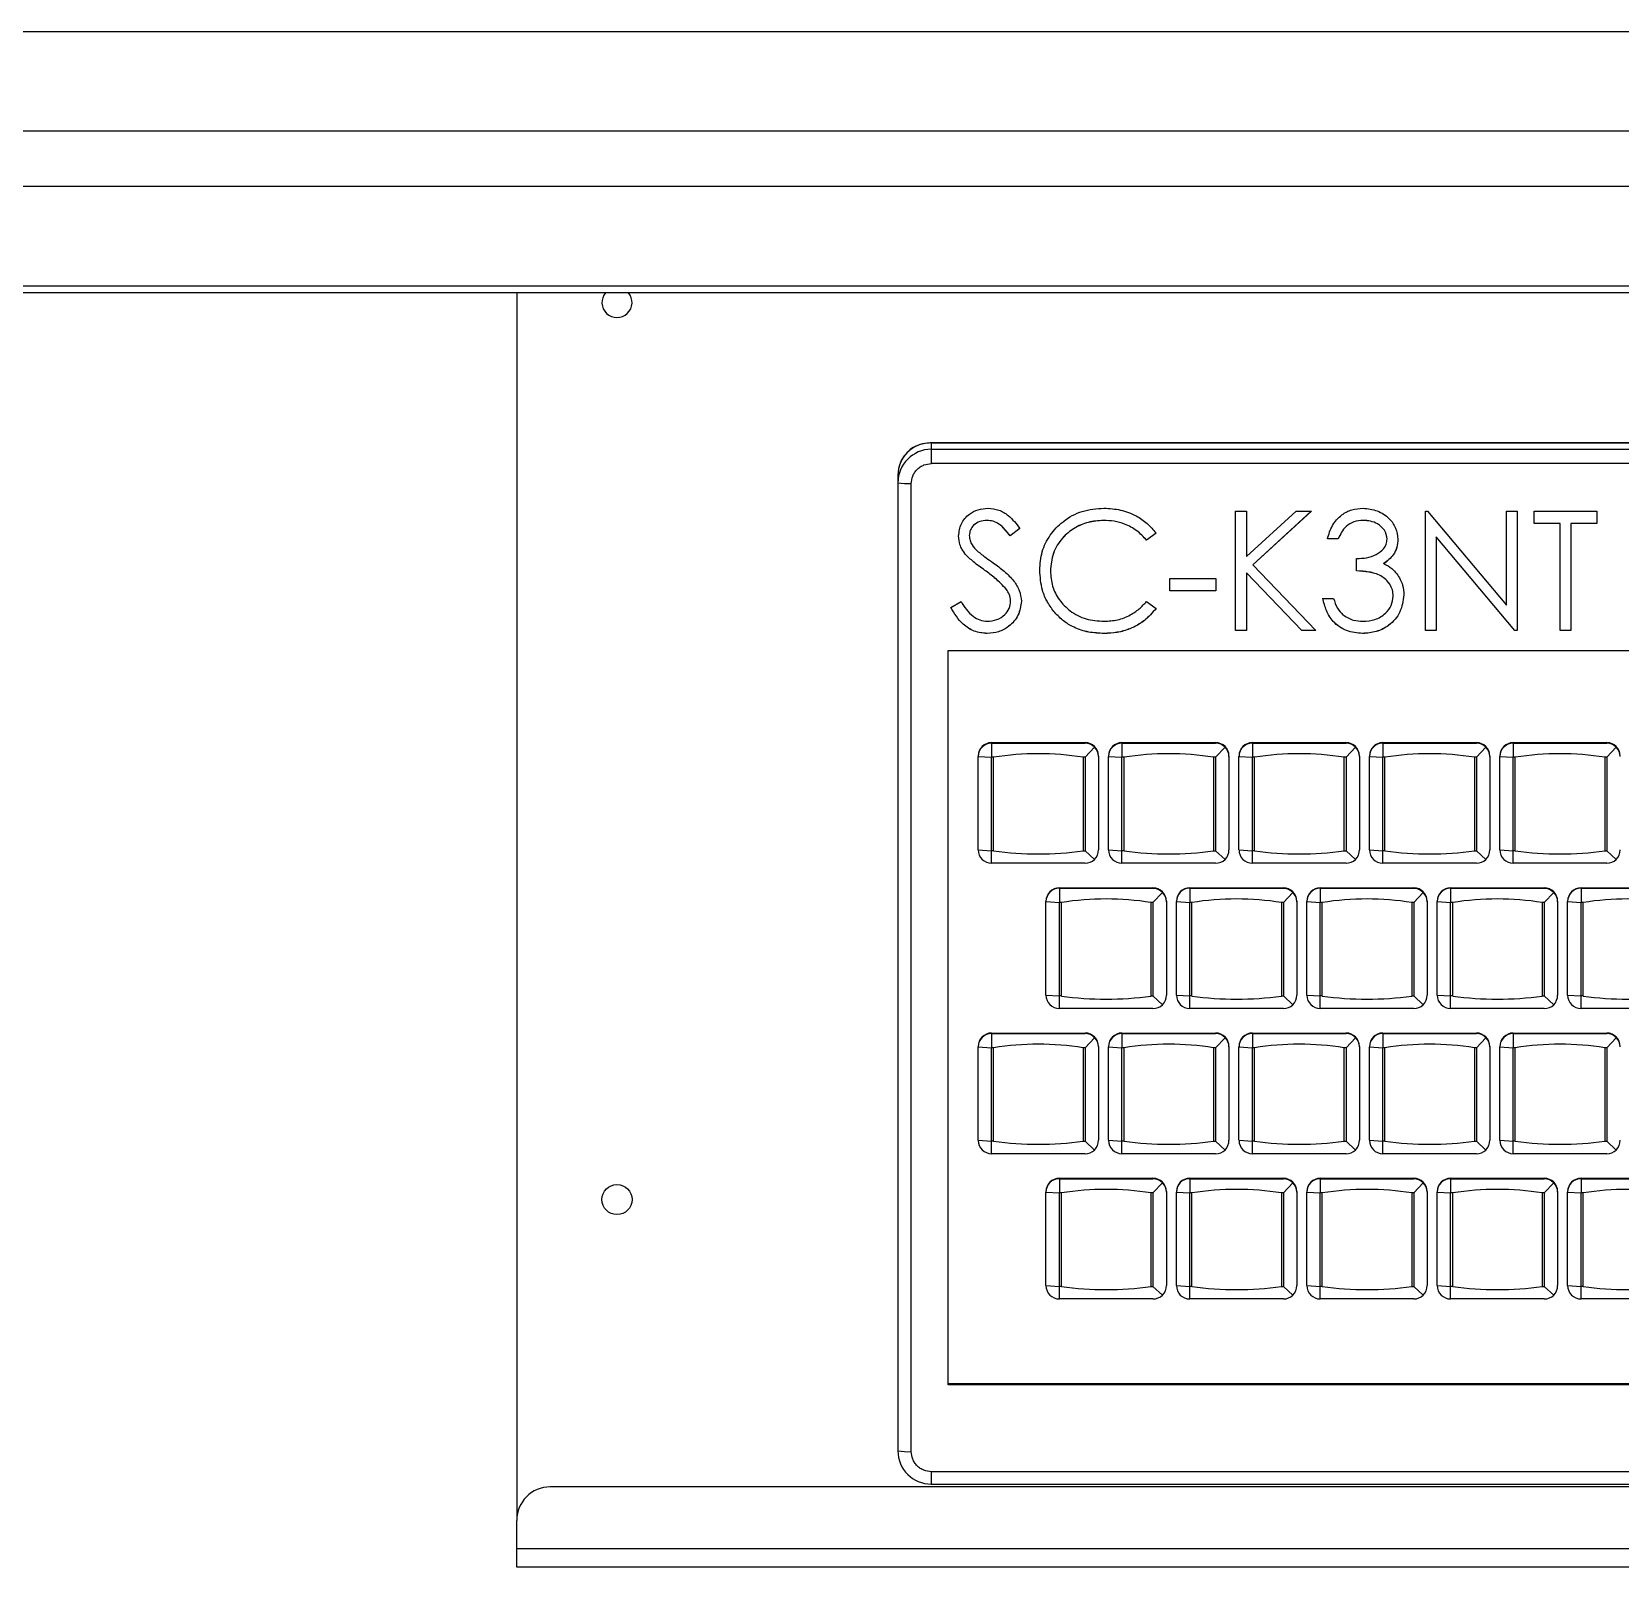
# Model space of a CAD drawing. Extents: x -80 to 56020, y 18240 to 42185.
# Drawn here: x 3463.2 to 3486.95, y 20734.57 to 20757.52 of the extents above; entities that cross this region are included whole.
import ezdxf

# ---------------------------------------------------------------- set-up
doc = ezdxf.new("R2010")
doc.units = 0
doc.header["$LTSCALE"] = 200
doc.layers.add('緯穎生產設備', color=7, linetype='Continuous')

# ---------------------------------------------------------------- blocks, each defined once
blk = doc.blocks.new('A$C202b4087')
for p, q in [((217.62, 22.95), (93.62, 22.95)), ((217.62, 21.465), (93.62, 21.465)), ((217.62, 20.635), (93.62, 20.635)), ((217.62, 19.15), (93.62, 19.15)), ((217.62, 19.05), (93.62, 19.05)), ((162.87, 19.05), (162.87, 0.7)), ((183.97, 16.805), (169.051, 16.805)), ((169.07, 16.709), (169.07, 16.804)), ((169.07, 16.804), (183.97, 16.804)), ((169.07, 16.497), (169.07, 16.709)), ((169.07, 16.709), (199.57, 16.709)), ((168.579, 16.417), (168.57, 16.324)), ((199.57, 16.497), (169.07, 16.497)), ((168.57, 16.324), (168.57, 16.21)), ((168.57, 16.21), (168.57, 1.74)), ((168.77, 1.727), (168.77, 16.197)), ((173.619, 15.783), (173.78, 15.783)), ((173.619, 14.002), (173.619, 15.783)), ((173.78, 15.105), (174.524, 15.783)), ((173.78, 15.783), (173.78, 15.105)), ((174.752, 15.783), (173.875, 14.984)), ((174.751, 15.783), (173.875, 14.984)), ((174.524, 15.783), (174.752, 15.783)), ((176.457, 14.002), (176.457, 15.783)), ((176.457, 15.783), (176.49, 15.783)), ((176.49, 15.783), (177.669, 14.381)), ((177.669, 15.783), (177.83, 15.783)), ((177.669, 14.381), (177.669, 15.783)), ((177.83, 15.783), (177.83, 14.002)), ((178.081, 15.6), (178.081, 15.783)), ((178.081, 15.783), (179.019, 15.783)), ((179.019, 15.783), (179.019, 15.6)), ((169.9, 15.646), (169.9, 15.647)), ((170.393, 15.528), (170.248, 15.418)), ((170.393, 15.527), (170.248, 15.418)), ((171.641, 15.646), (171.641, 15.647)), ((172.43, 15.457), (172.289, 15.35)), ((172.43, 15.456), (172.289, 15.349)), ((175.526, 15.646), (175.526, 15.647)), ((178.47, 15.601), (178.081, 15.601)), ((178.47, 15.6), (178.081, 15.6)), ((178.47, 15.6), (178.47, 15.601)), ((178.47, 14.002), (178.47, 15.6)), ((179.019, 15.601), (178.63, 15.601)), ((178.63, 15.6), (178.63, 15.601)), ((178.63, 15.6), (178.63, 14.002)), ((179.019, 15.6), (178.63, 15.6)), ((169.638, 15.42), (169.638, 15.421)), ((170.248, 15.418), (170.248, 15.418)), ((172.289, 15.349), (172.289, 15.35)), ((175.152, 15.373), (174.992, 15.373)), ((175.152, 15.372), (174.992, 15.372)), ((175.152, 15.372), (175.152, 15.373)), ((175.885, 15.367), (175.885, 15.367)), ((177.793, 14.003), (176.617, 15.401)), ((176.617, 15.4), (176.617, 15.401)), ((176.617, 15.4), (176.617, 14.002)), ((177.793, 14.002), (176.617, 15.4)), ((169.578, 15.142), (169.578, 15.142)), ((173.875, 14.984), (174.821, 14.002)), ((173.875, 14.984), (173.875, 14.984)), ((175.427, 14.892), (175.427, 15.075)), ((175.836, 14.999), (175.836, 15)), ((169.87, 14.9), (169.87, 14.9)), ((170.851, 14.891), (170.851, 14.891)), ((172.635, 14.778), (173.322, 14.778)), ((172.635, 14.596), (172.635, 14.778)), ((173.322, 14.778), (173.322, 14.596)), ((174.607, 14.003), (173.78, 14.862)), ((173.78, 14.861), (173.78, 14.862)), ((173.78, 14.861), (173.78, 14.002)), ((174.607, 14.002), (173.78, 14.861)), ((170.192, 14.616), (170.192, 14.616)), ((173.322, 14.596), (172.635, 14.596)), ((173.322, 14.596), (172.635, 14.596)), ((175.976, 14.516), (175.976, 14.516)), ((169.363, 14.345), (169.514, 14.436)), ((170.256, 14.441), (170.256, 14.441)), ((170.917, 14.268), (170.917, 14.268)), ((172.289, 14.436), (172.43, 14.33)), ((174.924, 14.481), (175.084, 14.481)), ((169.906, 13.956), (169.906, 13.957)), ((171.653, 13.956), (171.653, 13.957)), ((173.78, 14.003), (173.619, 14.003)), ((173.78, 14.002), (173.619, 14.002)), ((174.82, 14.003), (174.607, 14.003)), ((174.607, 14.002), (174.607, 14.003)), ((174.821, 14.002), (174.607, 14.002)), ((175.519, 13.956), (175.519, 13.957)), ((176.617, 14.003), (176.457, 14.003)), ((176.617, 14.002), (176.457, 14.002)), ((177.83, 14.003), (177.793, 14.003)), ((177.793, 14.002), (177.793, 14.003)), ((177.83, 14.002), (177.793, 14.002)), ((178.63, 14.003), (178.47, 14.003)), ((178.63, 14.002), (178.47, 14.002)), ((169.32, 13.703), (199.32, 13.703)), ((169.32, 2.725), (169.32, 13.703)), ((169.77, 12.125), (169.77, 12.119)), ((169.77, 12.119), (169.97, 12.106)), ((169.77, 10.722), (169.77, 12.119)), ((169.97, 12.325), (169.97, 12.318)), ((169.97, 12.325), (171.37, 12.325)), ((169.97, 12.318), (169.97, 12.106)), ((169.97, 12.318), (171.37, 12.318)), ((171.37, 12.318), (171.37, 12.325)), ((171.37, 12.106), (171.511, 12.256)), ((171.57, 12.125), (171.57, 12.119)), ((171.57, 12.119), (171.57, 10.722)), ((171.72, 12.125), (171.72, 12.119)), ((171.72, 10.722), (171.72, 12.119)), ((171.72, 12.119), (171.92, 12.106)), ((171.92, 12.325), (171.92, 12.318)), ((171.92, 12.325), (173.32, 12.325)), ((171.92, 12.318), (171.92, 12.106)), ((171.92, 12.318), (173.32, 12.318)), ((173.32, 12.318), (173.32, 12.325)), ((173.32, 12.106), (173.461, 12.256)), ((173.52, 12.125), (173.52, 12.119)), ((173.52, 12.119), (173.52, 10.722)), ((173.67, 12.125), (173.67, 12.119)), ((173.67, 10.722), (173.67, 12.119)), ((173.67, 12.119), (173.87, 12.106)), ((173.87, 12.325), (173.87, 12.318)), ((173.87, 12.325), (175.27, 12.325)), ((173.87, 12.318), (173.87, 12.106)), ((173.87, 12.318), (175.27, 12.318)), ((175.27, 12.318), (175.27, 12.325)), ((175.27, 12.106), (175.411, 12.256)), ((175.47, 12.125), (175.47, 12.119)), ((175.47, 12.119), (175.47, 10.722)), ((175.62, 12.125), (175.62, 12.119)), ((175.62, 10.722), (175.62, 12.119)), ((175.62, 12.119), (175.82, 12.106)), ((175.82, 12.325), (175.82, 12.318)), ((175.82, 12.325), (177.22, 12.325)), ((175.82, 12.318), (175.82, 12.106)), ((175.82, 12.318), (177.22, 12.318)), ((177.22, 12.318), (177.22, 12.325)), ((177.22, 12.106), (177.361, 12.256)), ((177.42, 12.125), (177.42, 12.119)), ((177.42, 12.119), (177.42, 10.722)), ((177.57, 12.125), (177.57, 12.119)), ((177.57, 10.722), (177.57, 12.119)), ((177.57, 12.119), (177.77, 12.106)), ((177.77, 12.325), (177.77, 12.318)), ((177.77, 12.325), (179.17, 12.325)), ((177.77, 12.318), (177.77, 12.106)), ((177.77, 12.318), (179.17, 12.318)), ((179.17, 12.318), (179.17, 12.325)), ((179.17, 12.106), (179.311, 12.256)), ((169.97, 10.709), (169.97, 12.106)), ((170.001, 12.106), (169.97, 12.106)), ((170.001, 10.709), (170.001, 12.106)), ((171.37, 12.106), (171.339, 12.106)), ((171.339, 12.106), (171.339, 10.709)), ((171.37, 12.106), (171.37, 10.709)), ((171.92, 10.709), (171.92, 12.106)), ((171.951, 12.106), (171.92, 12.106)), ((171.951, 10.709), (171.951, 12.106)), ((173.32, 12.106), (173.289, 12.106)), ((173.289, 12.106), (173.289, 10.709)), ((173.32, 12.106), (173.32, 10.709)), ((173.87, 10.709), (173.87, 12.106)), ((173.901, 12.106), (173.87, 12.106)), ((173.901, 10.709), (173.901, 12.106)), ((175.27, 12.106), (175.239, 12.106)), ((175.239, 12.106), (175.239, 10.709)), ((175.27, 12.106), (175.27, 10.709)), ((175.82, 10.709), (175.82, 12.106)), ((175.851, 12.106), (175.82, 12.106)), ((175.851, 10.709), (175.851, 12.106)), ((177.22, 12.106), (177.189, 12.106)), ((177.189, 12.106), (177.189, 10.709)), ((177.22, 12.106), (177.22, 10.709)), ((177.77, 10.709), (177.77, 12.106)), ((177.801, 12.106), (177.77, 12.106)), ((177.801, 10.709), (177.801, 12.106)), ((179.17, 12.106), (179.139, 12.106)), ((179.139, 12.106), (179.139, 10.709)), ((179.17, 12.106), (179.17, 10.709)), ((169.77, 10.722), (169.97, 10.709)), ((170.001, 10.709), (169.97, 10.709)), ((169.97, 10.522), (169.97, 10.709)), ((171.339, 10.709), (171.37, 10.709)), ((171.511, 10.577), (171.37, 10.709)), ((171.72, 10.722), (171.92, 10.709)), ((171.951, 10.709), (171.92, 10.709)), ((171.92, 10.522), (171.92, 10.709)), ((173.289, 10.709), (173.32, 10.709)), ((173.461, 10.577), (173.32, 10.709)), ((173.67, 10.722), (173.87, 10.709)), ((173.901, 10.709), (173.87, 10.709)), ((173.87, 10.522), (173.87, 10.709)), ((175.239, 10.709), (175.27, 10.709)), ((175.411, 10.577), (175.27, 10.709)), ((175.62, 10.722), (175.82, 10.709)), ((175.851, 10.709), (175.82, 10.709)), ((175.82, 10.522), (175.82, 10.709)), ((177.189, 10.709), (177.22, 10.709)), ((177.361, 10.577), (177.22, 10.709)), ((177.57, 10.722), (177.77, 10.709)), ((177.801, 10.709), (177.77, 10.709)), ((177.77, 10.522), (177.77, 10.709)), ((179.139, 10.709), (179.17, 10.709)), ((179.311, 10.577), (179.17, 10.709)), ((171.37, 10.522), (169.97, 10.522)), ((173.32, 10.522), (171.92, 10.522)), ((175.27, 10.522), (173.87, 10.522)), ((177.22, 10.522), (175.82, 10.522)), ((179.17, 10.522), (177.77, 10.522)), ((170.984, 10.154), (172.384, 10.154)), ((170.984, 10.154), (170.984, 10.148)), ((170.984, 10.148), (170.984, 9.935)), ((170.984, 10.148), (172.384, 10.148)), ((172.384, 10.148), (172.384, 10.154)), ((172.384, 9.935), (172.526, 10.085)), ((172.934, 10.154), (174.334, 10.154)), ((172.934, 10.154), (172.934, 10.148)), ((172.934, 10.148), (172.934, 9.935)), ((172.934, 10.148), (174.334, 10.148)), ((174.334, 10.148), (174.334, 10.154)), ((174.334, 9.935), (174.476, 10.085)), ((174.884, 10.154), (176.284, 10.154)), ((174.884, 10.154), (174.884, 10.148)), ((174.884, 10.148), (174.884, 9.935)), ((174.884, 10.148), (176.284, 10.148)), ((176.284, 10.148), (176.284, 10.154)), ((176.284, 9.935), (176.426, 10.085)), ((176.834, 10.154), (178.234, 10.154)), ((176.834, 10.154), (176.834, 10.148)), ((176.834, 10.148), (176.834, 9.935)), ((176.834, 10.148), (178.234, 10.148)), ((178.234, 10.148), (178.234, 10.154)), ((178.234, 9.935), (178.376, 10.085)), ((178.784, 10.154), (180.184, 10.154)), ((178.784, 10.154), (178.784, 10.148)), ((178.784, 10.148), (178.784, 9.935)), ((178.784, 10.148), (180.184, 10.148)), ((170.784, 9.955), (170.784, 9.948)), ((170.784, 8.551), (170.784, 9.948)), ((170.784, 9.948), (170.984, 9.935)), ((170.984, 8.538), (170.984, 9.935)), ((171.015, 9.935), (170.984, 9.935)), ((171.015, 8.538), (171.015, 9.935)), ((172.384, 9.935), (172.353, 9.935)), ((172.353, 9.935), (172.353, 8.538)), ((172.384, 9.935), (172.384, 8.538)), ((172.584, 9.955), (172.584, 9.948)), ((172.584, 9.948), (172.584, 8.551)), ((172.734, 9.955), (172.734, 9.948)), ((172.734, 8.551), (172.734, 9.948)), ((172.734, 9.948), (172.934, 9.935)), ((172.934, 8.538), (172.934, 9.935)), ((172.965, 9.935), (172.934, 9.935)), ((172.965, 8.538), (172.965, 9.935)), ((174.334, 9.935), (174.303, 9.935)), ((174.303, 9.935), (174.303, 8.538)), ((174.334, 9.935), (174.334, 8.538)), ((174.534, 9.955), (174.534, 9.948)), ((174.534, 9.948), (174.534, 8.551)), ((174.684, 9.955), (174.684, 9.948)), ((174.684, 9.948), (174.884, 9.935)), ((174.684, 8.551), (174.684, 9.948)), ((174.915, 9.935), (174.884, 9.935)), ((174.884, 8.538), (174.884, 9.935)), ((174.915, 8.538), (174.915, 9.935)), ((176.284, 9.935), (176.253, 9.935)), ((176.253, 9.935), (176.253, 8.538)), ((176.284, 9.935), (176.284, 8.538)), ((176.484, 9.955), (176.484, 9.948)), ((176.484, 9.948), (176.484, 8.551)), ((176.634, 9.955), (176.634, 9.948)), ((176.634, 9.948), (176.834, 9.935)), ((176.634, 8.551), (176.634, 9.948)), ((176.834, 8.538), (176.834, 9.935)), ((176.865, 9.935), (176.834, 9.935)), ((176.865, 8.538), (176.865, 9.935)), ((178.234, 9.935), (178.203, 9.935)), ((178.203, 9.935), (178.203, 8.538)), ((178.234, 9.935), (178.234, 8.538)), ((178.434, 9.955), (178.434, 9.948)), ((178.434, 9.948), (178.434, 8.551)), ((178.584, 9.955), (178.584, 9.948)), ((178.584, 8.551), (178.584, 9.948)), ((178.584, 9.948), (178.784, 9.935)), ((178.784, 8.538), (178.784, 9.935)), ((178.815, 9.935), (178.784, 9.935)), ((178.815, 8.538), (178.815, 9.935)), ((170.784, 8.551), (170.984, 8.538)), ((172.734, 8.551), (172.934, 8.538)), ((174.684, 8.551), (174.884, 8.538)), ((176.634, 8.551), (176.834, 8.538)), ((178.584, 8.551), (178.784, 8.538)), ((171.015, 8.538), (170.984, 8.538)), ((170.984, 8.351), (170.984, 8.538)), ((172.384, 8.351), (170.984, 8.351)), ((172.353, 8.538), (172.384, 8.538)), ((172.526, 8.406), (172.384, 8.538)), ((172.965, 8.538), (172.934, 8.538)), ((172.934, 8.351), (172.934, 8.538)), ((174.334, 8.351), (172.934, 8.351)), ((174.303, 8.538), (174.334, 8.538)), ((174.476, 8.406), (174.334, 8.538)), ((174.915, 8.538), (174.884, 8.538)), ((174.884, 8.351), (174.884, 8.538)), ((176.284, 8.351), (174.884, 8.351)), ((176.253, 8.538), (176.284, 8.538)), ((176.426, 8.406), (176.284, 8.538)), ((176.865, 8.538), (176.834, 8.538)), ((176.834, 8.351), (176.834, 8.538)), ((178.234, 8.351), (176.834, 8.351)), ((178.203, 8.538), (178.234, 8.538)), ((178.376, 8.406), (178.234, 8.538)), ((178.815, 8.538), (178.784, 8.538)), ((178.784, 8.351), (178.784, 8.538)), ((180.184, 8.351), (178.784, 8.351)), ((169.97, 7.984), (171.37, 7.984)), ((169.97, 7.984), (169.97, 7.977)), ((169.97, 7.977), (169.97, 7.765)), ((169.97, 7.977), (171.37, 7.977)), ((171.37, 7.977), (171.37, 7.984)), ((171.37, 7.765), (171.511, 7.915)), ((171.92, 7.984), (173.32, 7.984)), ((171.92, 7.984), (171.92, 7.977)), ((171.92, 7.977), (171.92, 7.765)), ((171.92, 7.977), (173.32, 7.977)), ((173.32, 7.977), (173.32, 7.984)), ((173.32, 7.765), (173.461, 7.915)), ((173.87, 7.984), (175.27, 7.984)), ((173.87, 7.984), (173.87, 7.977)), ((173.87, 7.977), (173.87, 7.765)), ((173.87, 7.977), (175.27, 7.977)), ((175.27, 7.977), (175.27, 7.984)), ((175.27, 7.765), (175.411, 7.915)), ((175.82, 7.984), (177.22, 7.984)), ((175.82, 7.984), (175.82, 7.977)), ((175.82, 7.977), (175.82, 7.765)), ((175.82, 7.977), (177.22, 7.977)), ((177.22, 7.977), (177.22, 7.984)), ((177.22, 7.765), (177.361, 7.915)), ((177.77, 7.984), (179.17, 7.984)), ((177.77, 7.984), (177.77, 7.977)), ((177.77, 7.977), (177.77, 7.765)), ((177.77, 7.977), (179.17, 7.977)), ((179.17, 7.977), (179.17, 7.984)), ((179.17, 7.765), (179.311, 7.915)), ((169.77, 7.784), (169.77, 7.778)), ((169.77, 7.778), (169.97, 7.765)), ((169.77, 6.381), (169.77, 7.778)), ((169.97, 6.368), (169.97, 7.765)), ((170.001, 7.765), (169.97, 7.765)), ((170.001, 6.368), (170.001, 7.765)), ((171.37, 7.765), (171.339, 7.765)), ((171.339, 7.765), (171.339, 6.368)), ((171.37, 7.765), (171.37, 6.368)), ((171.57, 7.784), (171.57, 7.778)), ((171.57, 7.778), (171.57, 6.381)), ((171.72, 7.784), (171.72, 7.778)), ((171.72, 6.381), (171.72, 7.778)), ((171.72, 7.778), (171.92, 7.765)), ((171.92, 6.368), (171.92, 7.765)), ((171.951, 7.765), (171.92, 7.765)), ((171.951, 6.368), (171.951, 7.765)), ((173.32, 7.765), (173.289, 7.765)), ((173.289, 7.765), (173.289, 6.368)), ((173.32, 7.765), (173.32, 6.368)), ((173.52, 7.784), (173.52, 7.778)), ((173.52, 7.778), (173.52, 6.381)), ((173.67, 7.784), (173.67, 7.778)), ((173.67, 7.778), (173.87, 7.765)), ((173.67, 6.381), (173.67, 7.778)), ((173.87, 6.368), (173.87, 7.765)), ((173.901, 7.765), (173.87, 7.765)), ((173.901, 6.368), (173.901, 7.765)), ((175.27, 7.765), (175.239, 7.765)), ((175.239, 7.765), (175.239, 6.368)), ((175.27, 7.765), (175.27, 6.368)), ((175.47, 7.784), (175.47, 7.778)), ((175.47, 7.778), (175.47, 6.381)), ((175.62, 7.784), (175.62, 7.778)), ((175.62, 7.778), (175.82, 7.765)), ((175.62, 6.381), (175.62, 7.778)), ((175.82, 6.368), (175.82, 7.765)), ((175.851, 7.765), (175.82, 7.765)), ((175.851, 6.368), (175.851, 7.765)), ((177.22, 7.765), (177.189, 7.765)), ((177.189, 7.765), (177.189, 6.368)), ((177.22, 7.765), (177.22, 6.368)), ((177.42, 7.784), (177.42, 7.778)), ((177.42, 7.778), (177.42, 6.381)), ((177.57, 7.784), (177.57, 7.778)), ((177.57, 7.778), (177.77, 7.765)), ((177.57, 6.381), (177.57, 7.778)), ((177.77, 6.368), (177.77, 7.765)), ((177.801, 7.765), (177.77, 7.765)), ((177.801, 6.368), (177.801, 7.765)), ((179.17, 7.765), (179.139, 7.765)), ((179.139, 7.765), (179.139, 6.368)), ((179.17, 7.765), (179.17, 6.368)), ((169.77, 6.381), (169.97, 6.368)), ((170.001, 6.368), (169.97, 6.368)), ((169.97, 6.181), (169.97, 6.368)), ((171.37, 6.181), (169.97, 6.181)), ((171.339, 6.368), (171.37, 6.368)), ((171.511, 6.236), (171.37, 6.368)), ((171.72, 6.381), (171.92, 6.368)), ((171.951, 6.368), (171.92, 6.368)), ((171.92, 6.181), (171.92, 6.368)), ((173.32, 6.181), (171.92, 6.181)), ((173.289, 6.368), (173.32, 6.368)), ((173.461, 6.236), (173.32, 6.368)), ((173.67, 6.381), (173.87, 6.368)), ((173.901, 6.368), (173.87, 6.368)), ((173.87, 6.181), (173.87, 6.368)), ((175.27, 6.181), (173.87, 6.181)), ((175.239, 6.368), (175.27, 6.368)), ((175.411, 6.236), (175.27, 6.368)), ((175.62, 6.381), (175.82, 6.368)), ((175.851, 6.368), (175.82, 6.368)), ((175.82, 6.181), (175.82, 6.368)), ((177.22, 6.181), (175.82, 6.181)), ((177.189, 6.368), (177.22, 6.368)), ((177.361, 6.236), (177.22, 6.368)), ((177.57, 6.381), (177.77, 6.368)), ((177.801, 6.368), (177.77, 6.368)), ((177.77, 6.181), (177.77, 6.368)), ((179.17, 6.181), (177.77, 6.181)), ((179.139, 6.368), (179.17, 6.368)), ((179.311, 6.236), (179.17, 6.368)), ((170.984, 5.813), (172.384, 5.813)), ((170.984, 5.813), (170.984, 5.807)), ((170.984, 5.807), (170.984, 5.594)), ((170.984, 5.807), (172.384, 5.807)), ((172.384, 5.807), (172.384, 5.813)), ((172.384, 5.594), (172.526, 5.744)), ((172.934, 5.813), (174.334, 5.813)), ((172.934, 5.813), (172.934, 5.807)), ((172.934, 5.807), (172.934, 5.594)), ((172.934, 5.807), (174.334, 5.807)), ((174.334, 5.807), (174.334, 5.813)), ((174.334, 5.594), (174.476, 5.744)), ((174.884, 5.813), (176.284, 5.813)), ((174.884, 5.813), (174.884, 5.807)), ((174.884, 5.807), (174.884, 5.594)), ((174.884, 5.807), (176.284, 5.807)), ((176.284, 5.807), (176.284, 5.813)), ((176.284, 5.594), (176.426, 5.744)), ((176.834, 5.813), (178.234, 5.813)), ((176.834, 5.813), (176.834, 5.807)), ((176.834, 5.807), (176.834, 5.594)), ((176.834, 5.807), (178.234, 5.807)), ((178.234, 5.807), (178.234, 5.813)), ((178.234, 5.594), (178.376, 5.744)), ((178.784, 5.813), (180.184, 5.813)), ((178.784, 5.813), (178.784, 5.807)), ((178.784, 5.807), (178.784, 5.594)), ((178.784, 5.807), (180.184, 5.807)), ((170.784, 5.614), (170.784, 5.607)), ((170.784, 5.607), (170.984, 5.594)), ((170.784, 4.21), (170.784, 5.607)), ((170.984, 4.197), (170.984, 5.594)), ((171.015, 5.594), (170.984, 5.594)), ((171.015, 4.197), (171.015, 5.594)), ((172.384, 5.594), (172.353, 5.594)), ((172.353, 5.594), (172.353, 4.197)), ((172.384, 5.594), (172.384, 4.197)), ((172.584, 5.614), (172.584, 5.607)), ((172.584, 5.607), (172.584, 4.21)), ((172.734, 5.614), (172.734, 5.607)), ((172.734, 5.607), (172.934, 5.594)), ((172.734, 4.21), (172.734, 5.607)), ((172.934, 4.197), (172.934, 5.594)), ((172.965, 5.594), (172.934, 5.594)), ((172.965, 4.197), (172.965, 5.594)), ((174.334, 5.594), (174.303, 5.594)), ((174.303, 5.594), (174.303, 4.197)), ((174.334, 5.594), (174.334, 4.197)), ((174.534, 5.614), (174.534, 5.607)), ((174.534, 5.607), (174.534, 4.21)), ((174.684, 5.614), (174.684, 5.607)), ((174.684, 4.21), (174.684, 5.607)), ((174.684, 5.607), (174.884, 5.594)), ((174.884, 4.197), (174.884, 5.594)), ((174.915, 5.594), (174.884, 5.594)), ((174.915, 4.197), (174.915, 5.594)), ((176.284, 5.594), (176.253, 5.594)), ((176.253, 5.594), (176.253, 4.197)), ((176.284, 5.594), (176.284, 4.197)), ((176.484, 5.614), (176.484, 5.607)), ((176.484, 5.607), (176.484, 4.21)), ((176.634, 5.614), (176.634, 5.607)), ((176.634, 5.607), (176.834, 5.594)), ((176.634, 4.21), (176.634, 5.607)), ((176.834, 4.197), (176.834, 5.594)), ((176.865, 5.594), (176.834, 5.594)), ((176.865, 4.197), (176.865, 5.594)), ((178.234, 5.594), (178.203, 5.594)), ((178.203, 5.594), (178.203, 4.197)), ((178.234, 5.594), (178.234, 4.197)), ((178.434, 5.614), (178.434, 5.607)), ((178.434, 5.607), (178.434, 4.21)), ((178.584, 5.614), (178.584, 5.607)), ((178.584, 4.21), (178.584, 5.607)), ((178.584, 5.607), (178.784, 5.594)), ((178.784, 4.197), (178.784, 5.594)), ((178.815, 5.594), (178.784, 5.594)), ((178.815, 4.197), (178.815, 5.594)), ((170.784, 4.21), (170.984, 4.197)), ((171.015, 4.197), (170.984, 4.197)), ((170.984, 4.01), (170.984, 4.197)), ((172.353, 4.197), (172.384, 4.197)), ((172.526, 4.065), (172.384, 4.197)), ((172.734, 4.21), (172.934, 4.197)), ((172.965, 4.197), (172.934, 4.197)), ((172.934, 4.01), (172.934, 4.197)), ((174.303, 4.197), (174.334, 4.197)), ((174.476, 4.065), (174.334, 4.197)), ((174.684, 4.21), (174.884, 4.197)), ((174.915, 4.197), (174.884, 4.197)), ((174.884, 4.01), (174.884, 4.197)), ((176.253, 4.197), (176.284, 4.197)), ((176.426, 4.065), (176.284, 4.197)), ((176.634, 4.21), (176.834, 4.197)), ((176.865, 4.197), (176.834, 4.197)), ((176.834, 4.01), (176.834, 4.197)), ((178.203, 4.197), (178.234, 4.197)), ((178.376, 4.065), (178.234, 4.197)), ((178.584, 4.21), (178.784, 4.197)), ((178.815, 4.197), (178.784, 4.197)), ((178.784, 4.01), (178.784, 4.197)), ((172.384, 4.01), (170.984, 4.01)), ((174.334, 4.01), (172.934, 4.01)), ((176.284, 4.01), (174.884, 4.01)), ((178.234, 4.01), (176.834, 4.01)), ((180.184, 4.01), (178.784, 4.01)), ((169.32, 2.745), (199.32, 2.745)), ((199.32, 2.725), (169.32, 2.725)), ((199.57, 1.428), (169.07, 1.428)), ((169.07, 1.241), (169.07, 1.428)), ((213.87, 1.2), (163.37, 1.2)), ((169.07, 1.241), (199.57, 1.241)), ((162.87, 0.274), (162.87, 0.7)), ((214.37, 0.274), (162.87, 0.274)), ((162.87, 0), (162.87, 0.274)), ((214.37, 0), (162.87, 0))]:
    blk.add_line(p, q)
blk.add_circle((164.37, 5.495), 0.225)
for centre, radius, start, end in [((164.37, 18.905), 0.225, 139.876, 40.124), ((169.069, 16.21), 0.499, 89.9406, 179.9404), ((168.72, 16.984), 0.788, 259.0089, 273.6236), ((169.97, 12.125), 0.2, 89.9406, 179.9404), ((169.97, 12.118), 0.2, 89.9406, 179.9404), ((171.37, 12.125), 0.2, 0.0596, 90.0594), ((171.92, 12.125), 0.2, 89.9406, 179.9404), ((171.92, 12.118), 0.2, 89.9406, 179.9404), ((173.32, 12.125), 0.2, 0.0596, 90.0594), ((173.87, 12.125), 0.2, 89.9406, 179.9404), ((173.87, 12.118), 0.2, 89.9406, 179.9404), ((175.27, 12.125), 0.2, 0.0596, 90.0594), ((175.82, 12.125), 0.2, 89.9406, 179.9404), ((175.82, 12.118), 0.2, 89.9406, 179.9404), ((177.22, 12.125), 0.2, 0.0596, 90.0594), ((177.77, 12.125), 0.2, 89.9406, 179.9404), ((177.77, 12.118), 0.2, 89.9406, 179.9404), ((179.17, 12.125), 0.2, 0.0596, 90.0594), ((169.97, 10.722), 0.2, 180.0596, 270.0594), ((171.92, 10.722), 0.2, 180.0596, 270.0594), ((173.87, 10.722), 0.2, 180.0596, 270.0594), ((175.82, 10.722), 0.2, 180.0596, 270.0594), ((177.77, 10.722), 0.2, 180.0596, 270.0594), ((170.984, 9.954), 0.2, 89.9406, 179.9404), ((170.984, 9.948), 0.2, 89.9406, 179.9404), ((172.384, 9.954), 0.2, 0.0596, 90.0594), ((172.934, 9.954), 0.2, 89.9406, 179.9404), ((172.934, 9.948), 0.2, 89.9406, 179.9404), ((174.334, 9.954), 0.2, 0.0596, 90.0594), ((174.884, 9.954), 0.2, 89.9406, 179.9404), ((174.884, 9.948), 0.2, 89.9406, 179.9404), ((176.284, 9.954), 0.2, 0.0596, 90.0594), ((176.834, 9.954), 0.2, 89.9406, 179.9404), ((176.834, 9.948), 0.2, 89.9406, 179.9404), ((178.234, 9.954), 0.2, 0.0596, 90.0594), ((178.784, 9.954), 0.2, 89.9406, 179.9404), ((178.784, 9.948), 0.2, 89.9406, 179.9404), ((170.984, 8.551), 0.2, 180.0596, 270.0594), ((172.934, 8.551), 0.2, 180.0596, 270.0594), ((174.884, 8.551), 0.2, 180.0596, 270.0594), ((176.834, 8.551), 0.2, 180.0596, 270.0594), ((178.784, 8.551), 0.2, 180.0596, 270.0594), ((169.97, 7.784), 0.2, 89.9406, 179.9404), ((169.97, 7.778), 0.2, 89.9406, 179.9404), ((171.37, 7.784), 0.2, 0.0596, 90.0594), ((171.92, 7.784), 0.2, 89.9406, 179.9404), ((171.92, 7.778), 0.2, 89.9406, 179.9404), ((173.32, 7.784), 0.2, 0.0596, 90.0594), ((173.87, 7.784), 0.2, 89.9406, 179.9404), ((173.87, 7.778), 0.2, 89.9406, 179.9404), ((175.27, 7.784), 0.2, 0.0596, 90.0594), ((175.82, 7.784), 0.2, 89.9406, 179.9404), ((175.82, 7.778), 0.2, 89.9406, 179.9404), ((177.22, 7.784), 0.2, 0.0596, 90.0594), ((177.77, 7.784), 0.2, 89.9406, 179.9404), ((177.77, 7.778), 0.2, 89.9406, 179.9404), ((179.17, 7.784), 0.2, 0.0596, 90.0594), ((169.97, 6.381), 0.2, 180.0596, 270.0594), ((171.92, 6.381), 0.2, 180.0596, 270.0594), ((173.87, 6.381), 0.2, 180.0596, 270.0594), ((175.82, 6.381), 0.2, 180.0596, 270.0594), ((177.77, 6.381), 0.2, 180.0596, 270.0594), ((170.984, 5.613), 0.2, 89.9406, 179.9404), ((170.984, 5.607), 0.2, 89.9406, 179.9404), ((172.384, 5.613), 0.2, 0.0596, 90.0594), ((172.934, 5.613), 0.2, 89.9406, 179.9404), ((172.934, 5.607), 0.2, 89.9406, 179.9404), ((174.334, 5.613), 0.2, 0.0596, 90.0594), ((174.884, 5.613), 0.2, 89.9406, 179.9404), ((174.884, 5.607), 0.2, 89.9406, 179.9404), ((176.284, 5.613), 0.2, 0.0596, 90.0594), ((176.834, 5.613), 0.2, 89.9406, 179.9404), ((176.834, 5.607), 0.2, 89.9406, 179.9404), ((178.234, 5.613), 0.2, 0.0596, 90.0594), ((178.784, 5.613), 0.2, 89.9406, 179.9404), ((178.784, 5.607), 0.2, 89.9406, 179.9404), ((170.984, 4.21), 0.2, 180.0596, 270.0594), ((172.934, 4.21), 0.2, 180.0596, 270.0594), ((174.884, 4.21), 0.2, 180.0596, 270.0594), ((176.834, 4.21), 0.2, 180.0596, 270.0594), ((178.784, 4.21), 0.2, 180.0596, 270.0594), ((168.72, 2.514), 0.788, 259.0089, 273.6236), ((169.069, 1.741), 0.499, 180.0596, 270.0594), ((163.37, 0.7), 0.5, 90, 180)]:
    blk.add_arc(centre, radius, start, end)
for centre, major_axis, ratio, start_param, end_param in [((170.67, 7.379), (0, 4.78), 0.941347, 6.133976, 6.432395), ((171.37, 12.106), (0, 0.212), 0.941347, 5.497787, 6.283185), ((171.37, 12.106), (0.146, 0.146), 0.937563, 5.530001, 6.315399), ((172.62, 7.379), (0, 4.78), 0.941347, 6.133976, 6.432395), ((173.32, 12.106), (0, 0.212), 0.941347, 5.497787, 6.283185), ((173.32, 12.106), (0.146, 0.146), 0.937563, 5.530001, 6.315399), ((174.57, 7.379), (0, 4.78), 0.941347, 6.133976, 6.432395), ((175.27, 12.106), (0, 0.212), 0.941347, 5.497787, 6.283185), ((175.27, 12.106), (0.146, 0.146), 0.937563, 5.530001, 6.315399), ((176.52, 7.379), (0, 4.78), 0.941347, 6.133976, 6.432395), ((177.22, 12.106), (0, 0.212), 0.941347, 5.497787, 6.283185), ((177.22, 12.106), (0.146, 0.146), 0.937563, 5.530001, 6.315399), ((178.47, 7.379), (0, 4.78), 0.941347, 6.133976, 6.432395), ((179.17, 12.106), (0, 0.212), 0.941347, 5.497787, 6.283185), ((179.17, 12.106), (0.146, 0.146), 0.937563, 5.530001, 6.315399), ((170.67, 14.863), (4.5, 0), 0.933543, 4.563179, 4.861599), ((171.37, 10.709), (0.146, 0.146), 0.937563, 4.744602, 5.530001), ((172.62, 14.863), (4.5, 0), 0.933543, 4.563179, 4.861599), ((173.32, 10.709), (0.146, 0.146), 0.937563, 4.744602, 5.530001), ((174.57, 14.863), (4.5, 0), 0.933543, 4.563179, 4.861599), ((175.27, 10.709), (0.146, 0.146), 0.937563, 4.744602, 5.530001), ((176.52, 14.863), (4.5, 0), 0.933543, 4.563179, 4.861599), ((177.22, 10.709), (0.146, 0.146), 0.937563, 4.744602, 5.530001), ((178.47, 14.863), (4.5, 0), 0.933543, 4.563179, 4.861599), ((179.17, 10.709), (0.146, 0.146), 0.937563, 4.744602, 5.530001), ((171.37, 10.709), (0.2, 0), 0.933543, 4.712389, 5.497787), ((173.32, 10.709), (0.2, 0), 0.933543, 4.712389, 5.497787), ((175.27, 10.709), (0.2, 0), 0.933543, 4.712389, 5.497787), ((177.22, 10.709), (0.2, 0), 0.933543, 4.712389, 5.497787), ((179.17, 10.709), (0.2, 0), 0.933543, 4.712389, 5.497787), ((171.684, 5.208), (0, 4.78), 0.941347, 6.133976, 6.432395), ((172.384, 9.935), (0, 0.212), 0.941347, 5.497787, 6.283185), ((172.384, 9.935), (0.146, 0.146), 0.937563, 5.530001, 6.315399), ((173.634, 5.208), (0, 4.78), 0.941347, 6.133976, 6.432395), ((174.334, 9.935), (0, 0.212), 0.941347, 5.497787, 6.283185), ((174.334, 9.935), (0.146, 0.146), 0.937563, 5.530001, 6.315399), ((175.584, 5.208), (0, 4.78), 0.941347, 6.133976, 6.432395), ((176.284, 9.935), (0, 0.212), 0.941347, 5.497787, 6.283185), ((176.284, 9.935), (0.146, 0.146), 0.937563, 5.530001, 6.315399), ((177.534, 5.208), (0, 4.78), 0.941347, 6.133976, 6.432395), ((178.234, 9.935), (0, 0.212), 0.941347, 5.497787, 6.283185), ((178.234, 9.935), (0.146, 0.146), 0.937563, 5.530001, 6.315399), ((179.484, 5.208), (0, 4.78), 0.941347, 6.133976, 6.432395), ((172.384, 8.538), (0.146, 0.146), 0.937563, 4.744602, 5.530001), ((174.334, 8.538), (0.146, 0.146), 0.937563, 4.744602, 5.530001), ((176.284, 8.538), (0.146, 0.146), 0.937563, 4.744602, 5.530001), ((178.234, 8.538), (0.146, 0.146), 0.937563, 4.744602, 5.530001), ((171.684, 12.692), (4.5, 0), 0.933543, 4.563179, 4.861599), ((172.384, 8.538), (0.2, 0), 0.933543, 4.712389, 5.497787), ((173.634, 12.692), (4.5, 0), 0.933543, 4.563179, 4.861599), ((174.334, 8.538), (0.2, 0), 0.933543, 4.712389, 5.497787), ((175.584, 12.692), (4.5, 0), 0.933543, 4.563179, 4.861599), ((176.284, 8.538), (0.2, 0), 0.933543, 4.712389, 5.497787), ((177.534, 12.692), (4.5, 0), 0.933543, 4.563179, 4.861599), ((178.234, 8.538), (0.2, 0), 0.933543, 4.712389, 5.497787), ((179.484, 12.692), (4.5, 0), 0.933543, 4.563179, 4.861599), ((171.37, 7.765), (0, 0.212), 0.941347, 5.497787, 6.283185), ((171.37, 7.765), (0.146, 0.146), 0.937563, 5.530001, 6.315399), ((173.32, 7.765), (0, 0.212), 0.941347, 5.497787, 6.283185), ((173.32, 7.765), (0.146, 0.146), 0.937563, 5.530001, 6.315399), ((175.27, 7.765), (0, 0.212), 0.941347, 5.497787, 6.283185), ((175.27, 7.765), (0.146, 0.146), 0.937563, 5.530001, 6.315399), ((177.22, 7.765), (0, 0.212), 0.941347, 5.497787, 6.283185), ((177.22, 7.765), (0.146, 0.146), 0.937563, 5.530001, 6.315399), ((179.17, 7.765), (0, 0.212), 0.941347, 5.497787, 6.283185), ((179.17, 7.765), (0.146, 0.146), 0.937563, 5.530001, 6.315399), ((170.67, 3.038), (0, 4.78), 0.941347, 6.133976, 6.432395), ((172.62, 3.038), (0, 4.78), 0.941347, 6.133976, 6.432395), ((174.57, 3.038), (0, 4.78), 0.941347, 6.133976, 6.432395), ((176.52, 3.038), (0, 4.78), 0.941347, 6.133976, 6.432395), ((178.47, 3.038), (0, 4.78), 0.941347, 6.133976, 6.432395), ((170.67, 10.522), (4.5, 0), 0.933543, 4.563179, 4.861599), ((171.37, 6.368), (0.2, 0), 0.933543, 4.712389, 5.497787), ((171.37, 6.368), (0.146, 0.146), 0.937563, 4.744602, 5.530001), ((172.62, 10.522), (4.5, 0), 0.933543, 4.563179, 4.861599), ((173.32, 6.368), (0.2, 0), 0.933543, 4.712389, 5.497787), ((173.32, 6.368), (0.146, 0.146), 0.937563, 4.744602, 5.530001), ((174.57, 10.522), (4.5, 0), 0.933543, 4.563179, 4.861599), ((175.27, 6.368), (0.2, 0), 0.933543, 4.712389, 5.497787), ((175.27, 6.368), (0.146, 0.146), 0.937563, 4.744602, 5.530001), ((176.52, 10.522), (4.5, 0), 0.933543, 4.563179, 4.861599), ((177.22, 6.368), (0.2, 0), 0.933543, 4.712389, 5.497787), ((177.22, 6.368), (0.146, 0.146), 0.937563, 4.744602, 5.530001), ((178.47, 10.522), (4.5, 0), 0.933543, 4.563179, 4.861599), ((179.17, 6.368), (0.2, 0), 0.933543, 4.712389, 5.497787), ((179.17, 6.368), (0.146, 0.146), 0.937563, 4.744602, 5.530001), ((172.384, 5.594), (0, 0.212), 0.941347, 5.497787, 6.283185), ((172.384, 5.594), (0.146, 0.146), 0.937563, 5.530001, 6.315399), ((174.334, 5.594), (0, 0.212), 0.941347, 5.497787, 6.283185), ((174.334, 5.594), (0.146, 0.146), 0.937563, 5.530001, 6.315399), ((176.284, 5.594), (0, 0.212), 0.941347, 5.497787, 6.283185), ((176.284, 5.594), (0.146, 0.146), 0.937563, 5.530001, 6.315399), ((178.234, 5.594), (0, 0.212), 0.941347, 5.497787, 6.283185), ((178.234, 5.594), (0.146, 0.146), 0.937563, 5.530001, 6.315399), ((171.684, 0.867), (0, 4.78), 0.941347, 6.133976, 6.432395), ((173.634, 0.867), (0, 4.78), 0.941347, 6.133976, 6.432395), ((175.584, 0.867), (0, 4.78), 0.941347, 6.133976, 6.432395), ((177.534, 0.867), (0, 4.78), 0.941347, 6.133976, 6.432395), ((179.484, 0.867), (0, 4.78), 0.941347, 6.133976, 6.432395), ((171.684, 8.351), (4.5, 0), 0.933543, 4.563179, 4.861599), ((172.384, 4.197), (0.2, 0), 0.933543, 4.712389, 5.497787), ((172.384, 4.197), (0.146, 0.146), 0.937563, 4.744602, 5.530001), ((173.634, 8.351), (4.5, 0), 0.933543, 4.563179, 4.861599), ((174.334, 4.197), (0.2, 0), 0.933543, 4.712389, 5.497787), ((174.334, 4.197), (0.146, 0.146), 0.937563, 4.744602, 5.530001), ((175.584, 8.351), (4.5, 0), 0.933543, 4.563179, 4.861599), ((176.284, 4.197), (0.2, 0), 0.933543, 4.712389, 5.497787), ((176.284, 4.197), (0.146, 0.146), 0.937563, 4.744602, 5.530001), ((177.534, 8.351), (4.5, 0), 0.933543, 4.563179, 4.861599), ((178.234, 4.197), (0.2, 0), 0.933543, 4.712389, 5.497787), ((178.234, 4.197), (0.146, 0.146), 0.937563, 4.744602, 5.530001), ((179.484, 8.351), (4.5, 0), 0.933543, 4.563179, 4.861599)]:
    blk.add_ellipse(centre, major_axis=major_axis, ratio=ratio, start_param=start_param, end_param=end_param)
for points, knots in [([(169.07, 16.804), (169.008, 16.799), (168.88, 16.791), (168.737, 16.701), (168.65, 16.597), (168.602, 16.51), (168.586, 16.447), (168.579, 16.417)], [0, 0, 0, 0, 0.2880269, 0.5884889, 0.7359993, 0.8729019, 1, 1, 1, 1]), ([(169.07, 16.804), (169.027, 16.802), (168.939, 16.8), (168.82, 16.749), (168.726, 16.679), (168.661, 16.608), (168.607, 16.521), (168.589, 16.454), (168.58, 16.421)], [0, 0, 0, 0, 0.23112, 0.4746838, 0.6021578, 0.7332414, 0.8668411, 1, 1, 1, 1]), ([(168.77, 16.197), (168.774, 16.235), (168.78, 16.293), (168.818, 16.363), (168.856, 16.411), (168.904, 16.449), (168.974, 16.486), (169.032, 16.493), (169.07, 16.497)], [0, 0, 0, 0, 0.239443, 0.369779, 0.5, 0.630336, 0.760557, 1, 1, 1, 1]), ([(169.478, 15.413), (169.486, 15.476), (169.501, 15.603), (169.623, 15.74), (169.769, 15.816), (169.868, 15.824), (169.918, 15.829)], [0, 0, 0, 0, 0.279553, 0.558798, 0.779378, 1, 1, 1, 1]), ([(169.918, 15.829), (169.972, 15.823), (170.082, 15.813), (170.254, 15.708), (170.34, 15.596), (170.393, 15.527)], [0, 0, 0, 0, 0.2797499, 0.5595012, 1, 1, 1, 1]), ([(170.691, 14.903), (170.697, 14.996), (170.711, 15.181), (170.838, 15.435), (171.042, 15.649), (171.322, 15.804), (171.541, 15.821), (171.651, 15.829)], [0, 0, 0, 0, 0.186795, 0.37343, 0.560241, 0.779955, 1, 1, 1, 1]), ([(171.651, 15.829), (171.735, 15.824), (171.902, 15.814), (172.122, 15.728), (172.303, 15.608), (172.387, 15.507), (172.43, 15.456)], [0, 0, 0, 0, 0.280046, 0.559868, 0.779944, 1, 1, 1, 1]), ([(174.992, 15.372), (175.013, 15.44), (175.054, 15.577), (175.19, 15.729), (175.355, 15.816), (175.467, 15.824), (175.524, 15.829)], [0, 0, 0, 0, 0.280288, 0.55968, 0.779747, 1, 1, 1, 1]), ([(175.524, 15.829), (175.596, 15.821), (175.74, 15.805), (175.913, 15.691), (176.023, 15.536), (176.038, 15.422), (176.045, 15.366)], [0, 0, 0, 0, 0.280085, 0.559868, 0.780099, 1, 1, 1, 1]), ([(169.9, 15.647), (169.863, 15.644), (169.791, 15.638), (169.704, 15.583), (169.647, 15.506), (169.641, 15.45), (169.638, 15.421)], [0, 0, 0, 0, 0.2802743, 0.5599314, 0.7799201, 1, 1, 1, 1]), ([(169.9, 15.646), (169.863, 15.643), (169.791, 15.638), (169.704, 15.582), (169.647, 15.506), (169.641, 15.449), (169.638, 15.42)], [0, 0, 0, 0, 0.2802743, 0.5599314, 0.7799201, 1, 1, 1, 1]), ([(170.248, 15.418), (170.223, 15.45), (170.172, 15.513), (170.091, 15.592), (169.995, 15.639), (169.932, 15.644), (169.9, 15.647)], [0, 0, 0, 0, 0.280448, 0.56046, 0.780169, 1, 1, 1, 1]), ([(170.248, 15.418), (170.223, 15.449), (170.172, 15.512), (170.091, 15.591), (169.995, 15.639), (169.932, 15.644), (169.9, 15.646)], [0, 0, 0, 0, 0.280448, 0.56046, 0.780169, 1, 1, 1, 1]), ([(171.641, 15.647), (171.565, 15.641), (171.413, 15.63), (171.201, 15.536), (171.013, 15.383), (170.875, 15.16), (170.859, 14.981), (170.851, 14.891)], [0, 0, 0, 0, 0.186889, 0.37375, 0.56053, 0.780191, 1, 1, 1, 1]), ([(171.641, 15.646), (171.565, 15.64), (171.413, 15.629), (171.201, 15.535), (171.013, 15.383), (170.875, 15.159), (170.859, 14.98), (170.851, 14.891)], [0, 0, 0, 0, 0.186889, 0.37375, 0.56053, 0.780191, 1, 1, 1, 1]), ([(172.289, 15.35), (172.242, 15.4), (172.148, 15.501), (171.975, 15.591), (171.804, 15.639), (171.695, 15.644), (171.641, 15.647)], [0, 0, 0, 0, 0.279785, 0.559581, 0.779785, 1, 1, 1, 1]), ([(172.289, 15.349), (172.242, 15.4), (172.148, 15.501), (171.975, 15.59), (171.804, 15.639), (171.695, 15.644), (171.641, 15.646)], [0, 0, 0, 0, 0.279785, 0.559581, 0.779785, 1, 1, 1, 1]), ([(175.526, 15.647), (175.479, 15.643), (175.387, 15.636), (175.239, 15.546), (175.185, 15.439), (175.152, 15.373)], [0, 0, 0, 0, 0.280636, 0.560364, 1, 1, 1, 1]), ([(175.526, 15.646), (175.479, 15.642), (175.387, 15.635), (175.239, 15.546), (175.185, 15.438), (175.152, 15.372)], [0, 0, 0, 0, 0.280636, 0.560364, 1, 1, 1, 1]), ([(175.885, 15.367), (175.876, 15.414), (175.858, 15.508), (175.75, 15.595), (175.637, 15.64), (175.563, 15.645), (175.526, 15.647)], [0, 0, 0, 0, 0.277776, 0.557898, 0.778766, 1, 1, 1, 1]), ([(175.885, 15.367), (175.876, 15.413), (175.858, 15.508), (175.75, 15.595), (175.637, 15.64), (175.563, 15.644), (175.526, 15.646)], [0, 0, 0, 0, 0.2777756, 0.5578984, 0.7787665, 1, 1, 1, 1]), ([(169.578, 15.142), (169.546, 15.189), (169.49, 15.271), (169.481, 15.37), (169.478, 15.414)], [0, 0, 0, 0, 0.55984, 1, 1, 1, 1]), ([(169.578, 15.142), (169.546, 15.188), (169.49, 15.271), (169.481, 15.369), (169.478, 15.413)], [0, 0, 0, 0, 0.55984, 1, 1, 1, 1]), ([(169.638, 15.42), (169.64, 15.396), (169.644, 15.346), (169.683, 15.264), (169.728, 15.218), (169.756, 15.19)], [0, 0, 0, 0, 0.279946, 0.559774, 1, 1, 1, 1]), ([(175.427, 15.075), (175.477, 15.078), (175.577, 15.083), (175.721, 15.13), (175.827, 15.203), (175.877, 15.292), (175.882, 15.342), (175.885, 15.367)], [0, 0, 0, 0, 0.2506145, 0.5009878, 0.7498028, 0.874937, 1, 1, 1, 1]), ([(176.045, 15.367), (176.042, 15.325), (176.036, 15.243), (175.972, 15.106), (175.888, 15.04), (175.836, 15)], [0, 0, 0, 0, 0.280508, 0.560792, 1, 1, 1, 1]), ([(176.045, 15.366), (176.042, 15.325), (176.036, 15.242), (175.972, 15.106), (175.888, 15.04), (175.836, 14.999)], [0, 0, 0, 0, 0.280508, 0.560792, 1, 1, 1, 1]), ([(169.87, 14.9), (169.812, 14.941), (169.708, 15.014), (169.617, 15.103), (169.578, 15.142)], [0, 0, 0, 0, 0.560413, 1, 1, 1, 1]), ([(169.87, 14.9), (169.812, 14.941), (169.708, 15.014), (169.617, 15.103), (169.578, 15.142)], [0, 0, 0, 0, 0.560413, 1, 1, 1, 1]), ([(169.756, 15.19), (169.8, 15.156), (169.878, 15.095), (169.96, 15.038), (169.995, 15.013)], [0, 0, 0, 0, 0.559906, 1, 1, 1, 1]), ([(169.995, 15.013), (170.051, 14.972), (170.162, 14.889), (170.3, 14.755), (170.396, 14.601), (170.409, 14.492), (170.416, 14.438)], [0, 0, 0, 0, 0.280504, 0.560676, 0.780564, 1, 1, 1, 1]), ([(175.836, 14.999), (175.878, 14.978), (175.952, 14.939), (176.006, 14.875), (176.03, 14.847)], [0, 0, 0, 0, 0.559795, 1, 1, 1, 1]), ([(170.192, 14.616), (170.137, 14.674), (170.038, 14.779), (169.921, 14.863), (169.87, 14.9)], [0, 0, 0, 0, 0.559496, 1, 1, 1, 1]), ([(170.192, 14.616), (170.137, 14.675), (170.038, 14.78), (169.921, 14.863), (169.87, 14.9)], [0, 0, 0, 0, 0.559496, 1, 1, 1, 1]), ([(170.917, 14.268), (170.878, 14.319), (170.8, 14.421), (170.71, 14.636), (170.698, 14.802), (170.691, 14.903)], [0, 0, 0, 0, 0.280238, 0.560413, 1, 1, 1, 1]), ([(170.917, 14.268), (170.878, 14.32), (170.8, 14.422), (170.71, 14.637), (170.698, 14.802), (170.691, 14.903)], [0, 0, 0, 0, 0.280238, 0.560413, 1, 1, 1, 1]), ([(170.851, 14.891), (170.856, 14.814), (170.867, 14.661), (170.975, 14.453), (171.147, 14.279), (171.381, 14.158), (171.561, 14.145), (171.652, 14.139)], [0, 0, 0, 0, 0.18679, 0.373374, 0.560143, 0.779894, 1, 1, 1, 1]), ([(175.976, 14.516), (175.974, 14.547), (175.968, 14.609), (175.913, 14.722), (175.796, 14.832), (175.612, 14.881), (175.489, 14.889), (175.427, 14.893)], [0, 0, 0, 0, 0.12524, 0.250497, 0.499222, 0.749034, 1, 1, 1, 1]), ([(175.976, 14.516), (175.974, 14.547), (175.968, 14.609), (175.913, 14.721), (175.796, 14.831), (175.612, 14.88), (175.489, 14.888), (175.427, 14.892)], [0, 0, 0, 0, 0.1252401, 0.2504968, 0.4992221, 0.7490335, 1, 1, 1, 1]), ([(176.03, 14.847), (176.064, 14.793), (176.125, 14.696), (176.133, 14.581), (176.136, 14.531)], [0, 0, 0, 0, 0.559419, 1, 1, 1, 1]), ([(170.256, 14.441), (170.251, 14.476), (170.244, 14.54), (170.208, 14.592), (170.192, 14.616)], [0, 0, 0, 0, 0.55899, 1, 1, 1, 1]), ([(170.256, 14.441), (170.251, 14.477), (170.244, 14.54), (170.208, 14.593), (170.192, 14.616)], [0, 0, 0, 0, 0.55899, 1, 1, 1, 1]), ([(176.136, 14.532), (176.124, 14.444), (176.098, 14.269), (175.93, 14.077), (175.726, 13.973), (175.588, 13.962), (175.519, 13.957)], [0, 0, 0, 0, 0.279304, 0.558838, 0.779277, 1, 1, 1, 1]), ([(176.136, 14.531), (176.124, 14.444), (176.098, 14.269), (175.93, 14.077), (175.726, 13.972), (175.588, 13.962), (175.519, 13.956)], [0, 0, 0, 0, 0.279304, 0.558838, 0.779277, 1, 1, 1, 1]), ([(175.522, 14.139), (175.584, 14.143), (175.707, 14.151), (175.857, 14.244), (175.958, 14.371), (175.97, 14.467), (175.976, 14.516)], [0, 0, 0, 0, 0.280599, 0.560151, 0.780303, 1, 1, 1, 1]), ([(169.906, 13.957), (169.84, 13.963), (169.708, 13.977), (169.55, 14.082), (169.441, 14.211), (169.389, 14.301), (169.363, 14.346)], [0, 0, 0, 0, 0.279468, 0.558842, 0.779301, 1, 1, 1, 1]), ([(169.906, 13.956), (169.84, 13.963), (169.708, 13.976), (169.55, 14.081), (169.441, 14.211), (169.389, 14.301), (169.363, 14.345)], [0, 0, 0, 0, 0.279468, 0.558842, 0.779301, 1, 1, 1, 1]), ([(169.514, 14.436), (169.539, 14.395), (169.59, 14.313), (169.684, 14.216), (169.792, 14.151), (169.868, 14.143), (169.906, 14.139)], [0, 0, 0, 0, 0.280457, 0.560512, 0.780377, 1, 1, 1, 1]), ([(169.906, 14.139), (169.954, 14.144), (170.05, 14.153), (170.167, 14.225), (170.242, 14.328), (170.251, 14.403), (170.256, 14.441)], [0, 0, 0, 0, 0.280276, 0.560148, 0.780153, 1, 1, 1, 1]), ([(170.416, 14.439), (170.406, 14.366), (170.386, 14.22), (170.243, 14.065), (170.078, 13.971), (169.964, 13.961), (169.906, 13.957)], [0, 0, 0, 0, 0.279183, 0.559085, 0.779446, 1, 1, 1, 1]), ([(170.416, 14.438), (170.406, 14.365), (170.386, 14.219), (170.243, 14.064), (170.078, 13.97), (169.964, 13.961), (169.906, 13.956)], [0, 0, 0, 0, 0.2791829, 0.5590851, 0.779446, 1, 1, 1, 1]), ([(171.653, 13.956), (171.576, 13.96), (171.421, 13.967), (171.215, 14.035), (171.043, 14.137), (170.959, 14.224), (170.917, 14.268)], [0, 0, 0, 0, 0.280099, 0.559921, 0.779956, 1, 1, 1, 1]), ([(171.653, 13.957), (171.576, 13.961), (171.421, 13.968), (171.215, 14.035), (171.043, 14.137), (170.959, 14.225), (170.917, 14.268)], [0, 0, 0, 0, 0.280099, 0.559921, 0.779956, 1, 1, 1, 1]), ([(171.652, 14.139), (171.72, 14.143), (171.856, 14.151), (172.034, 14.222), (172.18, 14.319), (172.253, 14.397), (172.289, 14.436)], [0, 0, 0, 0, 0.279927, 0.559688, 0.779811, 1, 1, 1, 1]), ([(172.43, 14.33), (172.375, 14.267), (172.265, 14.14), (172.057, 14.026), (171.85, 13.965), (171.719, 13.959), (171.653, 13.956)], [0, 0, 0, 0, 0.279823, 0.559621, 0.779773, 1, 1, 1, 1]), ([(172.43, 14.33), (172.375, 14.267), (172.265, 14.141), (172.057, 14.027), (171.85, 13.966), (171.719, 13.96), (171.653, 13.957)], [0, 0, 0, 0, 0.279823, 0.559621, 0.779773, 1, 1, 1, 1]), ([(175.519, 13.957), (175.437, 13.964), (175.273, 13.978), (175.08, 14.115), (174.968, 14.295), (174.938, 14.42), (174.924, 14.482)], [0, 0, 0, 0, 0.279886, 0.558979, 0.779263, 1, 1, 1, 1]), ([(175.519, 13.956), (175.437, 13.963), (175.273, 13.978), (175.08, 14.114), (174.968, 14.294), (174.938, 14.419), (174.924, 14.481)], [0, 0, 0, 0, 0.279886, 0.558979, 0.779263, 1, 1, 1, 1]), ([(175.084, 14.481), (175.1, 14.43), (175.129, 14.337), (175.195, 14.266), (175.224, 14.235)], [0, 0, 0, 0, 0.560694, 1, 1, 1, 1]), ([(175.224, 14.235), (175.275, 14.203), (175.367, 14.146), (175.474, 14.141), (175.522, 14.139)], [0, 0, 0, 0, 0.558748, 1, 1, 1, 1]), ([(169.07, 1.428), (169.032, 1.432), (168.974, 1.438), (168.904, 1.476), (168.856, 1.514), (168.818, 1.562), (168.78, 1.632), (168.774, 1.69), (168.77, 1.727)], [0, 0, 0, 0, 0.239443, 0.369779, 0.5, 0.630336, 0.760557, 1, 1, 1, 1])]:
    blk.add_open_spline(points, degree=3, knots=knots)

msp = doc.modelspace()

# ---------------------------------------------------------------- block references
at = {"layer": '緯穎生產設備'}
msp.add_blockref('A$C202b4087', (3307.58, 20734.57), dxfattribs=at)

doc.saveas('drawing.dxf')
